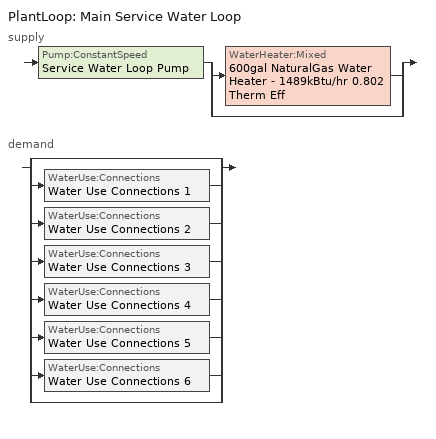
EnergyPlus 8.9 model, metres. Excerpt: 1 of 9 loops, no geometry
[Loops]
PlantLoop 'Main Service Water Loop'
 supply: Pump:ConstantSpeed 'Service Water Loop Pump' > split
  | WaterHeater:Mixed '600gal NaturalGas Water Heater - 1489kBtu/hr 0.802 Therm Eff'
  | bypass
 demand: split
  | bypass
  | WaterUse:Connections 'Water Use Connections 1'
  | WaterUse:Connections 'Water Use Connections 2'
  | WaterUse:Connections 'Water Use Connections 3'
  | WaterUse:Connections 'Water Use Connections 4'
  | WaterUse:Connections 'Water Use Connections 5'
  | WaterUse:Connections 'Water Use Connections 6'
  | bypass
[SetpointManager:Scheduled]
Service hot water setpoint manager: Control Variable=Temperature; Schedule=Service Water Loop Temp - 140F
[PlantLoop]
Main Service Water Loop: Fluid Type=Water; Plant Equipment Operation Scheme=Main Service Water Loop Operation Schemes; Maximum Loop Temperature {C}=60; Minimum Loop Temperature {C}=10; Maximum Loop Flow Rate {m3/s}=Autosize; Minimum Loop Flow Rate {m3/s}=0; Plant Loop Volume {m3}=Autocalculate; Load Distribution Scheme=Optimal; Plant Loop Demand Calculation Scheme=SingleSetpoint
[Sizing:Plant]
Main Service Water Loop: Loop Type=Heating; Design Loop Exit Temperature {C}=60; Loop Design Temperature Difference {deltaC}=5; Sizing Option=NonCoincident; Zone Timesteps in Averaging Window=1; Coincident Sizing Factor Mode=None
[PlantEquipmentOperationSchemes]
Main Service Water Loop Operation Schemes: Control Scheme Object Type 1=PlantEquipmentOperation:HeatingLoad; Control Scheme Name 1=Main Service Water Loop Heating Operation Scheme; Control Scheme Schedule Name 1=Always On Discrete
[PlantEquipmentOperation:HeatingLoad]
Main Service Water Loop Heating Operation Scheme: Load Range Lower Limit 1 {W}=0; Load Range Upper Limit 1 {W}=1000000000; Range Equipment List Name 1=Main Service Water Loop Heating Equipment List
[PlantEquipmentList]
Main Service Water Loop Heating Equipment List: WaterHeater:Mixed, 600gal NaturalGas Water Heater - 1489kBtu/hr 0.802 Therm Eff
[Pump:ConstantSpeed]
Service Water Loop Pump: Design Flow Rate {m3/s}=Autosize; Design Pump Head {Pa}=535372; Design Power Consumption {W}=Autosize; Motor Efficiency=0.855; Fraction of Motor Inefficiencies to Fluid Stream=0; Pump Control Type=Intermittent; Design Power Sizing Method=PowerPerFlowPerPressure; Design Electric Power per Unit Flow Rate {W/(m3/s)}=348701.1; Design Shaft Power per Unit Flow Rate per Unit Head=1.28205
[WaterHeater:Mixed]
600gal NaturalGas Water Heater - 1489kBtu/hr 0.802 Therm Eff: Tank Volume {m3}=2.27181; Setpoint Temperature Schedule=Service Water Loop Temp - 140F; Deadband Temperature Difference {deltaC}=2; Maximum Temperature Limit {C}=82.2222; Heater Control Type=Cycle; Heater Maximum Capacity {W}=436259; Heater Ignition Minimum Flow Rate {m3/s}=0; Heater Ignition Delay {s}=0; Heater Fuel Type=NaturalGas; Heater Thermal Efficiency=0.802448; Part Load Factor Curve=SWH-EFFFPLR-NECB2011; Off Cycle Parasitic Fuel Consumption Rate {W}=20; Off Cycle Parasitic Fuel Type=NaturalGas; Off Cycle Parasitic Heat Fraction to Tank=0.8; On Cycle Parasitic Fuel Consumption Rate {W}=0; On Cycle Parasitic Fuel Type=NaturalGas; On Cycle Parasitic Heat Fraction to Tank=0; Ambient Temperature Indicator=Schedule; Ambient Temperature Schedule=Water Heater Ambient Temp Schedule - 70F; Off Cycle Loss Coefficient to Ambient Temperature {W/K}=27.4646; Off Cycle Loss Fraction to Zone=1; On Cycle Loss Coefficient to Ambient Temperature {W/K}=27.4646; On Cycle Loss Fraction to Zone=1; Use Side Effectiveness=1; Source Side Effectiveness=1; Use Side Design Flow Rate {m3/s}=Autosize; Source Side Design Flow Rate {m3/s}=Autosize; Indirect Water Heating Recovery Time {hr}=1.5; Source Side Flow Control Mode=IndirectHeatPrimarySetpoint
[WaterUse:Connections]
Name | Water Use Equipment Name 1
Water Use Connections 1 | Hotel/motel - dining-space function Service Water Use 1.84gal/min
Water Use Connections 2 | Hotel/motel - lobby-space function Service Water Use 0.48gal/min
Water Use Connections 3 | Hotel/motel - rooms-space function Service Water Use 3.84gal/min
Water Use Connections 4 | Hway lodging - dining-space function Service Water Use 1.84gal/min
Water Use Connections 5 | Hway lodging - rooms-space function Service Water Use 3.84gal/min
Water Use Connections 6 | Lab - classrooms-space function Service Water Use 1.92gal/min
[WaterUse:Equipment]
Name | Peak Flow Rate {m3/s} | Flow Rate Fraction Schedule | Target Temperature Schedule | Zone | Sensible Fraction Schedule | Latent Fraction Schedule
Hotel/motel - dining-space function Service Water Use 1.84gal/min | 0.000115784 | NECB-B-Service Water Heating | Schedule Ruleset 5 | ALL_ST=Hotel/Motel - dining_FL=Story 4_SCH=B | Schedule Ruleset 3 | Schedule Ruleset 4
Hotel/motel - lobby-space function Service Water Use 0.48gal/min | 3.01275e-05 | NECB-H-Service Water Heating | Schedule Ruleset 8 | ALL_ST=Hotel/Motel - lobby_FL=Story 1_SCH=H | Schedule Ruleset 6 | Schedule Ruleset 7
Hotel/motel - rooms-space function Service Water Use 3.84gal/min | 0.000242107 | NECB-F-Service Water Heating | Schedule Ruleset 11 | DU_BT=Space Function_ST=Hotel/Motel - rooms_FL=Story 2_SCHF | Schedule Ruleset 9 | Schedule Ruleset 10
Hway lodging - dining-space function Service Water Use 1.84gal/min | 0.000115784 | NECB-B-Service Water Heating | Schedule Ruleset 14 | ALL_ST=Hway lodging - dining_FL=Story 3_SCH=B | Schedule Ruleset 12 | Schedule Ruleset 13
Hway lodging - rooms-space function Service Water Use 3.84gal/min | 0.000242107 | NECB-F-Service Water Heating | Schedule Ruleset 17 | DU_BT=Space Function_ST=Hway lodging - rooms_FL=Story 2_SCHF | Schedule Ruleset 15 | Schedule Ruleset 16
Lab - classrooms-space function Service Water Use 1.92gal/min | 0.000121034 | NECB-D-Service Water Heating | Schedule Ruleset 20 | ALL_ST=Lab - classrooms_FL=Story 2_SCH=D | Schedule Ruleset 18 | Schedule Ruleset 19
[Schedule:Day:Interval]
NECB-B-Service Water Heating Default; NECB-B-Service Water Heating Default|Wkdy Day: No, 01:00, 0.6, 02:00, 0.5, 09:00, 0.05, 11:00, 0.7, 12:00, 0.4, 13:00, 0.5, 15:00, 0.6, 16:00, 0.4, 18:00, 0.3, 19:00, 0.4, 20:00, 0.5, 22:00, 0.8, 24:00, 0.9
NECB-B-Service Water Heating Sat Day: No, 01:00, 0.7, 02:00, 0.6, 09:00, 0.05, 11:00, 0.7, 12:00, 0.4, 13:00, 0.5, 15:00, 0.6, 16:00, 0.4, 18:00, 0.3, 19:00, 0.4, 20:00, 0.5, 22:00, 0.8, 24:00, 0.9
NECB-B-Service Water Heating Sun|Hol Day: No, 01:00, 0.5, 02:00, 0.6, 09:00, 0.05, 11:00, 0.7, 12:00, 0.4, 13:00, 0.5, 15:00, 0.6, 16:00, 0.4, 18:00, 0.3, 19:00, 0.4, 20:00, 0.5, 22:00, 0.8, 24:00, 0.5
NECB-D-Service Water Heating Default; NECB-D-Service Water Heating Default|Wkdy Day: No, 08:00, 0.05, 10:00, 0.5, 16:00, 0.9, 17:00, 0.7, 18:00, 0.3, 21:00, 0.5, 22:00, 0.3, 24:00, 0.05
NECB-D-Service Water Heating Sat Day; NECB-D-Service Water Heating Sun|Hol Day; Schedule Day 10; Schedule Day 13; Schedule Day 16; Schedule Day 19; Schedule Day 22; Schedule Day 7: No, 24:00, 0.05
NECB-F-Service Water Heating Default; NECB-F-Service Water Heating Default|Wkdy Day: No, 01:00, 0.5, 02:00, 0.3, 03:00, 0.2, 05:00, 0.1, 06:00, 0.2, 07:00, 0.4, 08:00, 0.6, 09:00, 0.9, 10:00, 0.7, 12:00, 0.5, 13:00, 0.4, 14:00, 0.5, 15:00, 0.4, 19:00, 0.3, 20:00, 0.5, 24:00, 0.7
NECB-F-Service Water Heating Sat Day: No, 01:00, 0.5, 02:00, 0.3, 03:00, 0.2, 05:00, 0.1, 06:00, 0.2, 07:00, 0.4, 08:00, 0.5, 09:00, 0.8, 10:00, 0.6, 15:00, 0.5, 16:00, 0.4, 19:00, 0.3, 20:00, 0.5, 24:00, 0.7
NECB-F-Service Water Heating Sun|Hol Day: No, 01:00, 0.5, 02:00, 0.3, 03:00, 0.2, 05:00, 0.1, 06:00, 0.2, 08:00, 0.4, 09:00, 0.6, 10:00, 0.9, 11:00, 0.7, 14:00, 0.5, 15:00, 0.4, 19:00, 0.3, 20:00, 0.4, 24:00, 0.6
NECB-H-Service Water Heating Default; NECB-H-Service Water Heating Default|Wkdy Day; NECB-H-Service Water Heating Sat Day; NECB-H-Service Water Heating Sun|Hol Day: No, 24:00, 0.9
Schedule Day 11; Schedule Day 14; Schedule Day 17; Schedule Day 20; Schedule Day 23; Schedule Day 8; Service Water Loop Temp - 140F Default: No, 24:00, 60
Schedule Day 12; Schedule Day 15; Schedule Day 18; Schedule Day 21; Schedule Day 6; Schedule Day 9: No, 24:00, 0.2
Water Heater Ambient Temp Schedule - 70F Default: No, 24:00, 21.1111
[Schedule:Week:Daily]
NECB-B-Service Water Heating Week Rule - Jan1-Dec31: NECB-B-Service Water Heating Sun|Hol Day, NECB-B-Service Water Heating Default|Wkdy Day, NECB-B-Service Water Heating Default|Wkdy Day, NECB-B-Service Water Heating Default|Wkdy Day, NECB-B-Service Water Heating Default|Wkdy Day, NECB-B-Service Water Heating Default|Wkdy Day, NECB-B-Service Water Heating Sat Day, NECB-B-Service Water Heating Default, NECB-B-Service Water Heating Default, NECB-B-Service Water Heating Default, NECB-B-Service Water Heating Default, NECB-B-Service Water Heating Default
NECB-D-Service Water Heating Week Rule - Jan1-Dec31: NECB-D-Service Water Heating Sun|Hol Day, NECB-D-Service Water Heating Default|Wkdy Day, NECB-D-Service Water Heating Default|Wkdy Day, NECB-D-Service Water Heating Default|Wkdy Day, NECB-D-Service Water Heating Default|Wkdy Day, NECB-D-Service Water Heating Default|Wkdy Day, NECB-D-Service Water Heating Sat Day, NECB-D-Service Water Heating Default, NECB-D-Service Water Heating Default, NECB-D-Service Water Heating Default, NECB-D-Service Water Heating Default, NECB-D-Service Water Heating Default
NECB-F-Service Water Heating Week Rule - Jan1-Dec31: NECB-F-Service Water Heating Sun|Hol Day, NECB-F-Service Water Heating Default|Wkdy Day, NECB-F-Service Water Heating Default|Wkdy Day, NECB-F-Service Water Heating Default|Wkdy Day, NECB-F-Service Water Heating Default|Wkdy Day, NECB-F-Service Water Heating Default|Wkdy Day, NECB-F-Service Water Heating Sat Day, NECB-F-Service Water Heating Default, NECB-F-Service Water Heating Default, NECB-F-Service Water Heating Default, NECB-F-Service Water Heating Default, NECB-F-Service Water Heating Default
NECB-H-Service Water Heating Week Rule - Jan1-Dec31: NECB-H-Service Water Heating Sun|Hol Day, NECB-H-Service Water Heating Default|Wkdy Day, NECB-H-Service Water Heating Default|Wkdy Day, NECB-H-Service Water Heating Default|Wkdy Day, NECB-H-Service Water Heating Default|Wkdy Day, NECB-H-Service Water Heating Default|Wkdy Day, NECB-H-Service Water Heating Sat Day, NECB-H-Service Water Heating Default, NECB-H-Service Water Heating Default, NECB-H-Service Water Heating Default, NECB-H-Service Water Heating Default, NECB-H-Service Water Heating Default
Schedule Ruleset 10 Week Rule - Jan1-Dec31: Schedule Day 13, Schedule Day 13, Schedule Day 13, Schedule Day 13, Schedule Day 13, Schedule Day 13, Schedule Day 13, Schedule Day 13, Schedule Day 13, Schedule Day 13, Schedule Day 13, Schedule Day 13
Schedule Ruleset 11 Week Rule - Jan1-Dec31: Schedule Day 14, Schedule Day 14, Schedule Day 14, Schedule Day 14, Schedule Day 14, Schedule Day 14, Schedule Day 14, Schedule Day 14, Schedule Day 14, Schedule Day 14, Schedule Day 14, Schedule Day 14
Schedule Ruleset 12 Week Rule - Jan1-Dec31: Schedule Day 15, Schedule Day 15, Schedule Day 15, Schedule Day 15, Schedule Day 15, Schedule Day 15, Schedule Day 15, Schedule Day 15, Schedule Day 15, Schedule Day 15, Schedule Day 15, Schedule Day 15
Schedule Ruleset 13 Week Rule - Jan1-Dec31: Schedule Day 16, Schedule Day 16, Schedule Day 16, Schedule Day 16, Schedule Day 16, Schedule Day 16, Schedule Day 16, Schedule Day 16, Schedule Day 16, Schedule Day 16, Schedule Day 16, Schedule Day 16
Schedule Ruleset 14 Week Rule - Jan1-Dec31: Schedule Day 17, Schedule Day 17, Schedule Day 17, Schedule Day 17, Schedule Day 17, Schedule Day 17, Schedule Day 17, Schedule Day 17, Schedule Day 17, Schedule Day 17, Schedule Day 17, Schedule Day 17
Schedule Ruleset 15 Week Rule - Jan1-Dec31: Schedule Day 18, Schedule Day 18, Schedule Day 18, Schedule Day 18, Schedule Day 18, Schedule Day 18, Schedule Day 18, Schedule Day 18, Schedule Day 18, Schedule Day 18, Schedule Day 18, Schedule Day 18
Schedule Ruleset 16 Week Rule - Jan1-Dec31: Schedule Day 19, Schedule Day 19, Schedule Day 19, Schedule Day 19, Schedule Day 19, Schedule Day 19, Schedule Day 19, Schedule Day 19, Schedule Day 19, Schedule Day 19, Schedule Day 19, Schedule Day 19
Schedule Ruleset 17 Week Rule - Jan1-Dec31: Schedule Day 20, Schedule Day 20, Schedule Day 20, Schedule Day 20, Schedule Day 20, Schedule Day 20, Schedule Day 20, Schedule Day 20, Schedule Day 20, Schedule Day 20, Schedule Day 20, Schedule Day 20
Schedule Ruleset 18 Week Rule - Jan1-Dec31: Schedule Day 21, Schedule Day 21, Schedule Day 21, Schedule Day 21, Schedule Day 21, Schedule Day 21, Schedule Day 21, Schedule Day 21, Schedule Day 21, Schedule Day 21, Schedule Day 21, Schedule Day 21
Schedule Ruleset 19 Week Rule - Jan1-Dec31: Schedule Day 22, Schedule Day 22, Schedule Day 22, Schedule Day 22, Schedule Day 22, Schedule Day 22, Schedule Day 22, Schedule Day 22, Schedule Day 22, Schedule Day 22, Schedule Day 22, Schedule Day 22
Schedule Ruleset 20 Week Rule - Jan1-Dec31: Schedule Day 23, Schedule Day 23, Schedule Day 23, Schedule Day 23, Schedule Day 23, Schedule Day 23, Schedule Day 23, Schedule Day 23, Schedule Day 23, Schedule Day 23, Schedule Day 23, Schedule Day 23
Schedule Ruleset 3 Week Rule - Jan1-Dec31: Schedule Day 6, Schedule Day 6, Schedule Day 6, Schedule Day 6, Schedule Day 6, Schedule Day 6, Schedule Day 6, Schedule Day 6, Schedule Day 6, Schedule Day 6, Schedule Day 6, Schedule Day 6
Schedule Ruleset 4 Week Rule - Jan1-Dec31: Schedule Day 7, Schedule Day 7, Schedule Day 7, Schedule Day 7, Schedule Day 7, Schedule Day 7, Schedule Day 7, Schedule Day 7, Schedule Day 7, Schedule Day 7, Schedule Day 7, Schedule Day 7
Schedule Ruleset 5 Week Rule - Jan1-Dec31: Schedule Day 8, Schedule Day 8, Schedule Day 8, Schedule Day 8, Schedule Day 8, Schedule Day 8, Schedule Day 8, Schedule Day 8, Schedule Day 8, Schedule Day 8, Schedule Day 8, Schedule Day 8
Schedule Ruleset 6 Week Rule - Jan1-Dec31: Schedule Day 9, Schedule Day 9, Schedule Day 9, Schedule Day 9, Schedule Day 9, Schedule Day 9, Schedule Day 9, Schedule Day 9, Schedule Day 9, Schedule Day 9, Schedule Day 9, Schedule Day 9
Schedule Ruleset 7 Week Rule - Jan1-Dec31: Schedule Day 10, Schedule Day 10, Schedule Day 10, Schedule Day 10, Schedule Day 10, Schedule Day 10, Schedule Day 10, Schedule Day 10, Schedule Day 10, Schedule Day 10, Schedule Day 10, Schedule Day 10
Schedule Ruleset 8 Week Rule - Jan1-Dec31: Schedule Day 11, Schedule Day 11, Schedule Day 11, Schedule Day 11, Schedule Day 11, Schedule Day 11, Schedule Day 11, Schedule Day 11, Schedule Day 11, Schedule Day 11, Schedule Day 11, Schedule Day 11
Schedule Ruleset 9 Week Rule - Jan1-Dec31: Schedule Day 12, Schedule Day 12, Schedule Day 12, Schedule Day 12, Schedule Day 12, Schedule Day 12, Schedule Day 12, Schedule Day 12, Schedule Day 12, Schedule Day 12, Schedule Day 12, Schedule Day 12
Service Water Loop Temp - 140F Week Rule - Jan1-Dec31: Service Water Loop Temp - 140F Default, Service Water Loop Temp - 140F Default, Service Water Loop Temp - 140F Default, Service Water Loop Temp - 140F Default, Service Water Loop Temp - 140F Default, Service Water Loop Temp - 140F Default, Service Water Loop Temp - 140F Default, Service Water Loop Temp - 140F Default, Service Water Loop Temp - 140F Default, Service Water Loop Temp - 140F Default, Service Water Loop Temp - 140F Default, Service Water Loop Temp - 140F Default
Water Heater Ambient Temp Schedule - 70F Week Rule - Jan1-Dec31: Water Heater Ambient Temp Schedule - 70F Default, Water Heater Ambient Temp Schedule - 70F Default, Water Heater Ambient Temp Schedule - 70F Default, Water Heater Ambient Temp Schedule - 70F Default, Water Heater Ambient Temp Schedule - 70F Default, Water Heater Ambient Temp Schedule - 70F Default, Water Heater Ambient Temp Schedule - 70F Default, Water Heater Ambient Temp Schedule - 70F Default, Water Heater Ambient Temp Schedule - 70F Default, Water Heater Ambient Temp Schedule - 70F Default, Water Heater Ambient Temp Schedule - 70F Default, Water Heater Ambient Temp Schedule - 70F Default
[Schedule:Year]
NECB-B-Service Water Heating: NECB-B-Service Water Heating Week Rule - Jan1-Dec31, 1, 1, 12, 31
NECB-D-Service Water Heating: NECB-D-Service Water Heating Week Rule - Jan1-Dec31, 1, 1, 12, 31
NECB-F-Service Water Heating: NECB-F-Service Water Heating Week Rule - Jan1-Dec31, 1, 1, 12, 31
NECB-H-Service Water Heating: NECB-H-Service Water Heating Week Rule - Jan1-Dec31, 1, 1, 12, 31
Schedule Ruleset 10: Schedule Ruleset 10 Week Rule - Jan1-Dec31, 1, 1, 12, 31
Schedule Ruleset 11: Schedule Ruleset 11 Week Rule - Jan1-Dec31, 1, 1, 12, 31
Schedule Ruleset 12: Schedule Ruleset 12 Week Rule - Jan1-Dec31, 1, 1, 12, 31
Schedule Ruleset 13: Schedule Ruleset 13 Week Rule - Jan1-Dec31, 1, 1, 12, 31
Schedule Ruleset 14: Schedule Ruleset 14 Week Rule - Jan1-Dec31, 1, 1, 12, 31
Schedule Ruleset 15: Schedule Ruleset 15 Week Rule - Jan1-Dec31, 1, 1, 12, 31
Schedule Ruleset 16: Schedule Ruleset 16 Week Rule - Jan1-Dec31, 1, 1, 12, 31
Schedule Ruleset 17: Schedule Ruleset 17 Week Rule - Jan1-Dec31, 1, 1, 12, 31
Schedule Ruleset 18: Schedule Ruleset 18 Week Rule - Jan1-Dec31, 1, 1, 12, 31
Schedule Ruleset 19: Schedule Ruleset 19 Week Rule - Jan1-Dec31, 1, 1, 12, 31
Schedule Ruleset 20: Schedule Ruleset 20 Week Rule - Jan1-Dec31, 1, 1, 12, 31
Schedule Ruleset 3: Schedule Ruleset 3 Week Rule - Jan1-Dec31, 1, 1, 12, 31
Schedule Ruleset 4: Schedule Ruleset 4 Week Rule - Jan1-Dec31, 1, 1, 12, 31
Schedule Ruleset 5: Schedule Ruleset 5 Week Rule - Jan1-Dec31, 1, 1, 12, 31
Schedule Ruleset 6: Schedule Ruleset 6 Week Rule - Jan1-Dec31, 1, 1, 12, 31
Schedule Ruleset 7: Schedule Ruleset 7 Week Rule - Jan1-Dec31, 1, 1, 12, 31
Schedule Ruleset 8: Schedule Ruleset 8 Week Rule - Jan1-Dec31, 1, 1, 12, 31
Schedule Ruleset 9: Schedule Ruleset 9 Week Rule - Jan1-Dec31, 1, 1, 12, 31
Service Water Loop Temp - 140F: Service Water Loop Temp - 140F Week Rule - Jan1-Dec31, 1, 1, 12, 31
Water Heater Ambient Temp Schedule - 70F: Water Heater Ambient Temp Schedule - 70F Week Rule - Jan1-Dec31, 1, 1, 12, 31
[Schedule:Constant]
Always On Discrete: Hourly Value=1
[Curve:Cubic]
SWH-EFFFPLR-NECB2011: Coefficient1 Constant=0.7576; Coefficient2 x=1.0071; Coefficient3 x**2=-1.4443; Coefficient4 x**3=0.6844; Minimum Value of x {BasedOnField A2}=0; Maximum Value of x {BasedOnField A2}=1
